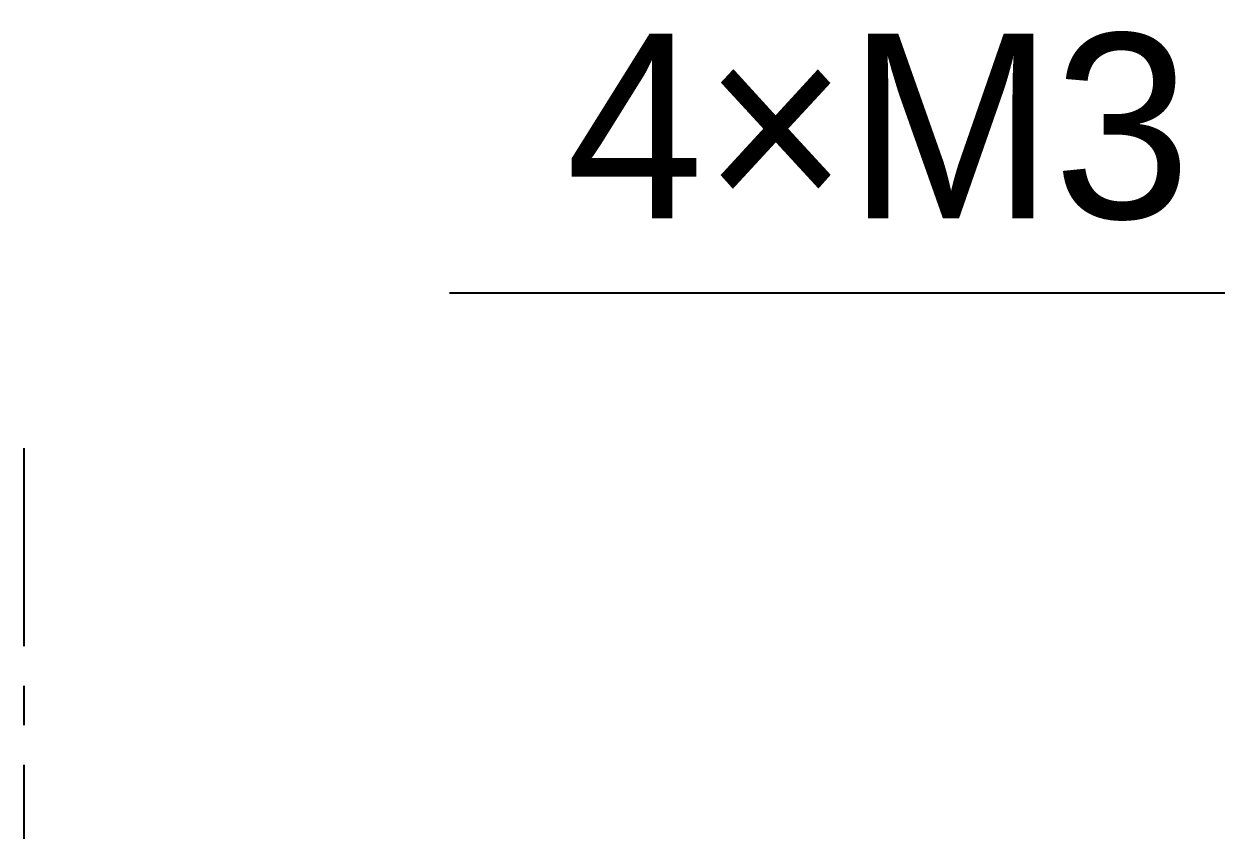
# Model space of a CAD drawing. Header units: millimetres. Extents: x 4086 to 8300, y 123 to 1549.
# Drawn here: x 6736.03 to 6781.21, y 857.77 to 888.33 of the extents above; entities that cross this region are included whole.
import ezdxf
from ezdxf import colors
from ezdxf.entities.mleader import LeaderData, LeaderLine
from ezdxf.math import Vec2, Vec3

# ---------------------------------------------------------------- set-up
doc = ezdxf.new("R2010")
doc.units = ezdxf.units.MM
doc.linetypes.add('CENTER', pattern=[0.6, 0.375, -0.075, 0.075, -0.075])
doc.layers.add('中心线', color=7, linetype='Continuous')
doc.layers.add('多重引线', color=7, linetype='Continuous')
doc.styles.add('思源黑', font='SourceHanSansCN-Normal.ttf')

msp = doc.modelspace()

# ---------------------------------------------------------------- linework, layer by layer
at = {"layer": '中心线', "linetype": 'CENTER', "ltscale": 20}
msp.add_line((6736.0291, 872.2393), (6736.0291, 620.0144), dxfattribs=at)

# ---------------------------------------------------------------- leaders
at = {"layer": '多重引线'}
ml = msp.add_multileader_mtext('Standard', dxfattribs=at)
ml.set_content('\\pxqc;4×M3{\\A1;\\C256; \\fSource Han Sans CN Normal|b0|i0|c0|p34;\\C7;depth }6', style='思源黑')
ml.set_leader_properties()
ml.build(insert=Vec2(0, 0))
ml.multileader.update_dxf_attribs({"text_left_attachment_type": 5, "text_right_attachment_type": 5, "dogleg_length": 1, "arrow_head_size": 7.5})
ctx = ml.context
ctx.base_point, ctx.char_height, ctx.arrow_head_size, ctx.landing_gap_size, ctx.plane_origin = Vec3(6751.3478, 878.1255), 7, 7.5, 2.5, Vec3(7266.8761, 854.9023)
ctx.left_attachment, ctx.right_attachment, ctx.text_align_type = 5, 5, 1
notes = []
notes.append((ctx, [(0, (1, 1, 0), (6847.0873, 878.1255), (-1, 0), 27.7778, [(0, [(6881.514, 847.7368)], 0, [])])]))
ctx.mtext.insert, ctx.mtext.alignment, ctx.mtext.flow_direction = Vec3(6785.3286, 887.9561), 2, 5
for ctx, leaders in notes:
    for number, flags, end, landing, length, lines in leaders:
        leader = LeaderData()
        leader.index, (leader.has_last_leader_line, leader.has_dogleg_vector, leader.attachment_direction) = number, flags
        leader.last_leader_point, leader.dogleg_vector, leader.dogleg_length = Vec3(end), Vec3(landing), length
        for number, points, colour, breaks in lines:
            line = LeaderLine()
            line.index, line.vertices, line.color, line.breaks = number, Vec3.list(points), colors.encode_raw_color(colour), breaks
            leader.lines.append(line)
        ctx.leaders.append(leader)

doc.saveas('drawing.dxf')
